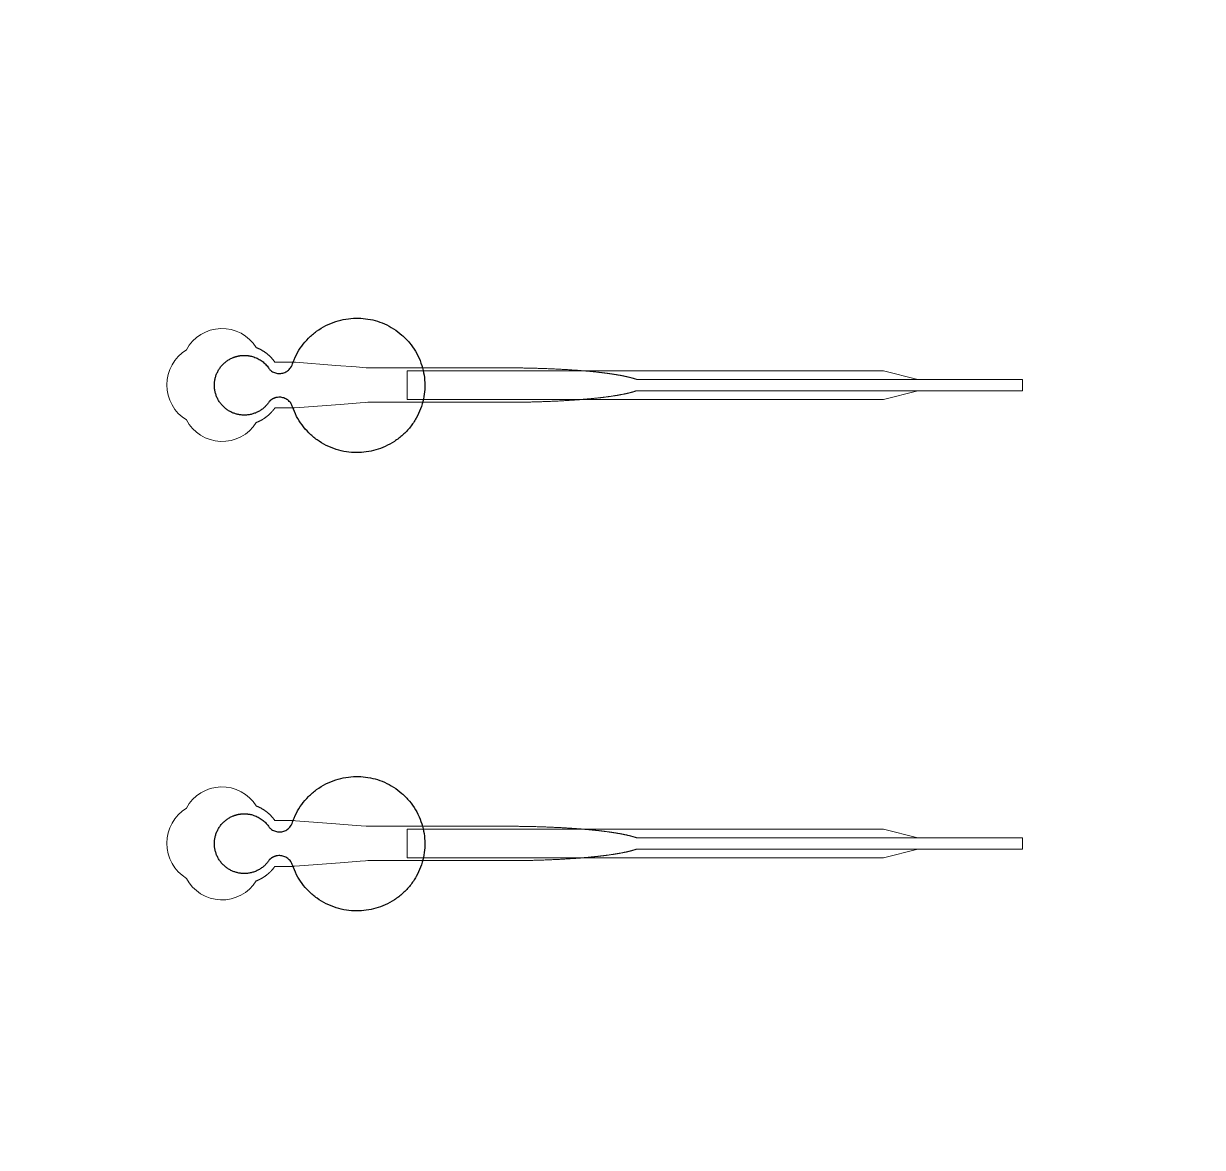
# Model space of a CAD drawing. Header units: inches. Extents: x -52997 to 52003, y -52254 to 52746.
# Drawn here: x -4 to 5140, y -1333 to 3570 of the extents above; entities that cross this region are included whole.
import ezdxf

# ---------------------------------------------------------------- set-up
doc = ezdxf.new("R2010")
doc.units = ezdxf.units.IN
doc.header["$MEASUREMENT"] = 0
doc.layers.add('1', color=1, linetype='Continuous')
doc.layers.add('2', color=140, linetype='Continuous', lineweight=0)
doc.layers.add('3', color=90, linetype='Continuous', lineweight=0)

msp = doc.modelspace()

# ---------------------------------------------------------------- linework, layer by layer
at = {"layer": '1'}
for points in [[(-16283.4, -47485.7), (0, -47485.7), (16283.4, -47485.7, 5.999107)], [(-16250, -47285.7), (0, -47285.7), (16250, -47285.7, 5.986812)], [(-13685.8, -45485.7), (0, -45485.7), (13685.8, -45485.7, 6.794322)]]:
    msp.add_lwpolyline(points, format="xyb", close=True, dxfattribs=at)
msp.add_circle((-497.2, 245.8), 52500, dxfattribs=at)
for points in [[(1067.9, 1921.4), (1090.1, 1944.5), (1121.8, 1939.3), (1153.4, 1934.1), (1167.1, 1905.1), (1242.5, 1664.2), (1494.5, 1701.9), (1746.5, 1739.6), (1746.6, 1991.7), (1746.8, 2243.9), (1494.8, 2281.8), (1242.8, 2319.7), (1167.1, 2078.9), (1153.9, 2050.4), (1123.1, 2044.7), (1092.2, 2038.9), (1069.6, 2060.7), (1018.3, 2144.1), (923.9, 2118), (829.5, 2091.9), (828.3, 1994), (827.1, 1896), (920.8, 1867.6), (1014.6, 1839.2), (1067.9, 1921.4)], [(1067.9, -78.6), (1090.1, -55.5), (1121.8, -60.7), (1153.4, -65.9), (1167.1, -94.9), (1242.5, -335.8), (1494.5, -298.1), (1746.5, -260.4), (1746.6, -8.3), (1746.8, 243.9), (1494.8, 281.8), (1242.8, 319.7), (1167.1, 78.9), (1153.9, 50.4), (1123.1, 44.7), (1092.2, 38.9), (1069.6, 60.7), (1018.3, 144.1), (923.9, 118), (829.5, 91.9), (828.3, -6), (827.1, -104), (920.8, -132.4), (1014.6, -160.8), (1067.9, -78.6)]]:
    msp.add_rational_spline(points, [1, 0.884783429184, 1, 0.884783429184, 1, 0.758252289935, 1, 0.758252289935, 1, 0.758252289935, 1, 0.758252289935, 1, 0.888941908896, 1, 0.888941908896, 1, 0.79946124759, 1, 0.79946124759, 1, 0.79946124759, 1, 0.79946124759, 1], degree=2, knots=[0, 0, 0, 0.969535, 0.969535, 1.939069, 1.939069, 3.359405, 3.359405, 4.779741, 4.779741, 6.200078, 6.200078, 7.620414, 7.620414, 8.571947, 8.571947, 9.52348, 9.52348, 10.812277, 10.812277, 12.101074, 12.101074, 13.389871, 13.389871, 14.678668, 14.678668, 14.678668], dxfattribs=at)
at = {"layer": '2'}
for points in [[(-16283.4, -47485.7), (0, -47485.7), (16283.4, -47485.7, 5.999107)], [(-16250, -47285.7), (0, -47285.7), (16250, -47285.7, 5.986812)], [(-13685.8, -45485.7), (0, -45485.7), (13685.8, -45485.7, 6.794322)], [(1010.7, 1829.6), (1011, 1829.7), (1011.9, 1830), (1012.7, 1830.3), (1013.6, 1830.7), (1014.4, 1831), (1015.3, 1831.4), (1016.1, 1831.7), (1017, 1832.1), (1017.8, 1832.5), (1018.7, 1832.8), (1019.5, 1833.2), (1020.4, 1833.6), (1021.2, 1834), (1022.1, 1834.4), (1022.9, 1834.8), (1023.8, 1835.2), (1024.7, 1835.6), (1025.5, 1836.1), (1026.4, 1836.5), (1027.2, 1836.9), (1028.1, 1837.4), (1028.9, 1837.8), (1029.8, 1838.3), (1030.7, 1838.7), (1031.5, 1839.2), (1032.4, 1839.7), (1033.2, 1840.1), (1034.1, 1840.6), (1034.9, 1841.1), (1035.8, 1841.6), (1036.6, 1842.1), (1037.5, 1842.6), (1038.4, 1843.1), (1039.2, 1843.6), (1040.1, 1844.2), (1040.9, 1844.7), (1041.7, 1845.2), (1042.6, 1845.8), (1043.4, 1846.3), (1044.3, 1846.9), (1045.1, 1847.4), (1046, 1848), (1046.8, 1848.6), (1047.6, 1849.1), (1048.5, 1849.7), (1049.3, 1850.3), (1050.1, 1850.9), (1050.9, 1851.5), (1051.8, 1852.1), (1052.6, 1852.7), (1053.4, 1853.3), (1054.2, 1853.9), (1055, 1854.5), (1055.8, 1855.2), (1056.6, 1855.8), (1057.4, 1856.4), (1058.2, 1857.1), (1059, 1857.7), (1059.8, 1858.3), (1060.6, 1859), (1061.4, 1859.6), (1062.2, 1860.3), (1062.9, 1861), (1063.7, 1861.6), (1064.5, 1862.3), (1065.2, 1863), (1066, 1863.7), (1066.8, 1864.3), (1067.5, 1865), (1068.3, 1865.7), (1069, 1866.4), (1069.7, 1867.1), (1070.5, 1867.8), (1071.2, 1868.5), (1071.9, 1869.2), (1072.7, 1869.9), (1073.4, 1870.7), (1074.1, 1871.4), (1074.8, 1872.1), (1075.5, 1872.8), (1076.2, 1873.6), (1076.9, 1874.3), (1077.6, 1875), (1078.2, 1875.7), (1078.9, 1876.5), (1079.6, 1877.2), (1080.2, 1878), (1080.9, 1878.7), (1081.5, 1879.5), (1082.2, 1880.2), (1082.8, 1881), (1083.5, 1881.7), (1084.1, 1882.5), (1084.7, 1883.2), (1085.3, 1884), (1085.9, 1884.7), (1086.5, 1885.5), (1087.1, 1886.3), (1087.7, 1887), (1088.3, 1887.8), (1088.9, 1888.6), (1089.5, 1889.3), (1090, 1890.1), (1090.6, 1890.9), (1091.1, 1891.6), (1091.7, 1892.4), (1092.2, 1893.2), (1135.8, 1893.2), (1157.6, 1893.2), (1168.5, 1893.2), (1171.2, 1893.2), (1172.6, 1893.2), (1172.6, 1893.2), (1172.6, 1893.2), (1172.7, 1893.2), (1172.7, 1893.2), (1172.7, 1893.2), (1172.8, 1893.2), (1173.1, 1893.2), (1173.8, 1893.3), (1175.2, 1893.4), (1177.9, 1893.6), (1200, 1895.3), (1376.7, 1908.8), (1465, 1915.6), (1487.1, 1917.3), (1498.1, 1918.1), (1498.5, 1918.2), (1498.5, 1918.2), (1498.6, 1918.2), (1498.6, 1918.2), (1498.7, 1918.2), (1499.1, 1918.2), (1759.6, 1918.2), (1765.9, 1918.2), (1778.4, 1918.2), (1878.9, 1918.2), (2080, 1918.2), (2092.5, 1918.2), (2098.8, 1918.2), (2102, 1918.2), (2103.5, 1918.2), (2103.9, 1918.2), (2104.1, 1918.2), (2104.2, 1918.2), (2104.3, 1918.2), (2104.3, 1918.2), (2104.3, 1918.2), (2104.9, 1918.2), (2109.5, 1918.2), (2114.1, 1918.2), (2118.7, 1918.2), (2123.3, 1918.2), (2128, 1918.2), (2132.6, 1918.3), (2137.3, 1918.3), (2142, 1918.3), (2146.7, 1918.4), (2151.4, 1918.4), (2156.1, 1918.4), (2160.8, 1918.5), (2165.5, 1918.6), (2170.3, 1918.6), (2175, 1918.7), (2179.8, 1918.8), (2184.6, 1918.8), (2189.3, 1918.9), (2194.1, 1919), (2198.9, 1919.1), (2203.7, 1919.2), (2208.5, 1919.3), (2213.3, 1919.4), (2218.1, 1919.5), (2222.9, 1919.7), (2227.8, 1919.8), (2232.6, 1919.9), (2237.4, 1920), (2242.2, 1920.2), (2247.1, 1920.3), (2251.9, 1920.5), (2256.7, 1920.6), (2261.6, 1920.8), (2266.4, 1921), (2271.2, 1921.1), (2276.1, 1921.3), (2280.9, 1921.5), (2285.7, 1921.7), (2290.5, 1921.9), (2295.4, 1922.1), (2300.2, 1922.3), (2305, 1922.5), (2309.8, 1922.7), (2314.6, 1922.9), (2319.4, 1923.2), (2324.2, 1923.4), (2328.9, 1923.6), (2333.7, 1923.9), (2338.5, 1924.1), (2343.2, 1924.4), (2348, 1924.6), (2352.7, 1924.9), (2357.4, 1925.2), (2362.1, 1925.4), (2366.8, 1925.7), (2371.5, 1926), (2376.2, 1926.3), (2380.8, 1926.6), (2385.5, 1926.9), (2390.1, 1927.2), (2394.7, 1927.5), (2399.3, 1927.9), (2403.8, 1928.2), (2406.1, 1928.4), (2408.4, 1928.5), (2410.7, 1928.7), (2412.9, 1928.9), (2415.2, 1929), (2417.5, 1929.2), (2419.7, 1929.4), (2421.9, 1929.5), (2424.2, 1929.7), (2426.4, 1929.9), (2428.7, 1930.1), (2430.9, 1930.3), (2433.1, 1930.4), (2435.3, 1930.6), (2437.5, 1930.8), (2439.7, 1931), (2441.9, 1931.2), (2444.1, 1931.4), (2446.3, 1931.5), (2448.5, 1931.7), (2450.7, 1931.9), (2452.8, 1932.1), (2455, 1932.3), (2457.2, 1932.5), (2459.3, 1932.7), (2461.4, 1932.9), (2463.6, 1933.1), (2465.7, 1933.3), (2467.8, 1933.5), (2470, 1933.7), (2472.1, 1933.9), (2474.2, 1934.1), (2476.3, 1934.3), (2478.4, 1934.5), (2480.5, 1934.7), (2482.5, 1934.9), (2484.6, 1935.2), (2486.7, 1935.4), (2488.7, 1935.6), (2490.8, 1935.8), (2492.8, 1936), (2494.8, 1936.2), (2496.9, 1936.5), (2498.9, 1936.7), (2500.9, 1936.9), (2502.9, 1937.1), (2504.9, 1937.3), (2506.9, 1937.6), (2508.9, 1937.8), (2510.8, 1938), (2512.8, 1938.2), (2514.8, 1938.5), (2516.7, 1938.7), (2518.7, 1938.9), (2520.6, 1939.2), (2522.5, 1939.4), (2524.4, 1939.6), (2526.3, 1939.9), (2528.2, 1940.1), (2530.1, 1940.3), (2532, 1940.6), (2533.9, 1940.8), (2535.7, 1941.1), (2537.6, 1941.3), (2539.5, 1941.5), (2541.3, 1941.8), (2543.1, 1942), (2544.9, 1942.3), (2546.8, 1942.5), (2548.6, 1942.8), (2550.4, 1943), (2552.1, 1943.3), (2553.9, 1943.5), (2555.7, 1943.8), (2557.4, 1944), (2559.2, 1944.3), (2560.9, 1944.5), (2562.7, 1944.8), (2564.4, 1945), (2566.1, 1945.3), (2567.8, 1945.5), (2569.5, 1945.8), (2571.2, 1946.1), (2572.8, 1946.3), (2574.5, 1946.6), (2576.1, 1946.8), (2577.8, 1947.1), (2579.4, 1947.4), (2581, 1947.6), (2582.7, 1947.9), (2584.3, 1948.2), (2585.9, 1948.4), (2587.4, 1948.7), (2589, 1949), (2590.6, 1949.2), (2592.1, 1949.5), (2593.7, 1949.8), (2595.2, 1950), (2596.7, 1950.3), (2598.2, 1950.6), (2599.7, 1950.9), (2601.2, 1951.1), (2602.7, 1951.4), (2604.2, 1951.7), (2605.6, 1952), (2607.1, 1952.2), (2608.5, 1952.5), (2610, 1952.8), (2611.4, 1953.1), (2612.8, 1953.4), (2614.2, 1953.6), (2615.6, 1953.9), (2617, 1954.2), (2618.3, 1954.5), (2619.7, 1954.8), (2621, 1955.1), (2622.4, 1955.3), (2623.7, 1955.6), (2625, 1955.9), (2626.3, 1956.2), (2627.6, 1956.5), (2628.9, 1956.8), (2630.1, 1957), (2631.4, 1957.3), (2632.6, 1957.6), (2633.9, 1957.9), (2635.1, 1958.2), (2636.3, 1958.5), (2637.5, 1958.8), (2638.7, 1959.1), (2639.9, 1959.4), (2641.1, 1959.7), (2642.2, 1959.9), (2643.4, 1960.2), (2644.5, 1960.5), (2645.6, 1960.8), (2646.7, 1961.1), (2647.8, 1961.4), (2648.9, 1961.7), (2650, 1962), (2651.1, 1962.3), (2652.2, 1962.6), (2653.2, 1962.9), (2654.2, 1963.2), (2655.3, 1963.5), (2656.3, 1963.8), (2657.3, 1964.1), (2658.3, 1964.4), (2659.3, 1964.7), (2660.2, 1965), (2661.2, 1965.3), (2662.2, 1965.6), (2663.1, 1965.9), (2664, 1966.2), (2664.9, 1966.5), (2665.8, 1966.8), (2666.7, 1967.1), (2667.6, 1967.4), (2668.5, 1967.7), (2669.9, 1968.1), (4355.5, 1968), (4355.5, 2018.2), (2670, 2018.2), (2669.7, 2018.3), (2668.8, 2018.6), (2668, 2018.9), (2667.1, 2019.2), (2666.2, 2019.5), (2665.3, 2019.8), (2664.4, 2020.1), (2663.4, 2020.4), (2662.5, 2020.7), (2661.6, 2021), (2660.6, 2021.3), (2659.6, 2021.6), (2658.6, 2021.9), (2657.6, 2022.2), (2656.6, 2022.5), (2655.6, 2022.8), (2654.6, 2023.1), (2653.6, 2023.4), (2652.5, 2023.7), (2651.5, 2023.9), (2650.4, 2024.2), (2649.3, 2024.5), (2648.2, 2024.8), (2647.1, 2025.1), (2646, 2025.4), (2644.9, 2025.7), (2643.7, 2026), (2642.6, 2026.3), (2641.4, 2026.6), (2640.2, 2026.9), (2639.1, 2027.2), (2637.9, 2027.5), (2636.7, 2027.8), (2635.4, 2028.1), (2634.2, 2028.3), (2633, 2028.6), (2631.7, 2028.9), (2630.5, 2029.2), (2629.2, 2029.5), (2627.9, 2029.8), (2626.6, 2030.1), (2625.3, 2030.4), (2624, 2030.6), (2622.7, 2030.9), (2621.4, 2031.2), (2620, 2031.5), (2618.7, 2031.8), (2617.3, 2032.1), (2615.9, 2032.3), (2614.5, 2032.6), (2613.1, 2032.9), (2611.7, 2033.2), (2610.3, 2033.5), (2608.9, 2033.7), (2607.5, 2034), (2606, 2034.3), (2604.5, 2034.6), (2603.1, 2034.9), (2601.6, 2035.1), (2600.1, 2035.4), (2598.6, 2035.7), (2597.1, 2036), (2595.6, 2036.2), (2594, 2036.5), (2592.5, 2036.8), (2590.9, 2037), (2589.4, 2037.3), (2587.8, 2037.6), (2586.2, 2037.8), (2584.6, 2038.1), (2583, 2038.4), (2581.4, 2038.6), (2579.8, 2038.9), (2578.1, 2039.2), (2576.5, 2039.4), (2574.8, 2039.7), (2573.2, 2040), (2571.5, 2040.2), (2569.8, 2040.5), (2568.1, 2040.7), (2566.4, 2041), (2564.7, 2041.3), (2563, 2041.5), (2561.3, 2041.8), (2559.5, 2042), (2557.8, 2042.3), (2556, 2042.5), (2554.3, 2042.8), (2552.5, 2043), (2550.7, 2043.3), (2548.9, 2043.5), (2547.1, 2043.8), (2545.3, 2044), (2543.5, 2044.3), (2541.7, 2044.5), (2539.8, 2044.8), (2538, 2045), (2536.1, 2045.2), (2534.3, 2045.5), (2532.4, 2045.7), (2530.5, 2046), (2528.6, 2046.2), (2526.7, 2046.4), (2524.8, 2046.7), (2522.9, 2046.9), (2521, 2047.1), (2519, 2047.4), (2517.1, 2047.6), (2515.2, 2047.8), (2513.2, 2048.1), (2511.2, 2048.3), (2509.3, 2048.5), (2507.3, 2048.7), (2505.3, 2049), (2503.3, 2049.2), (2501.3, 2049.4), (2499.3, 2049.6), (2497.3, 2049.8), (2495.3, 2050.1), (2493.2, 2050.3), (2491.2, 2050.5), (2489.2, 2050.7), (2487.1, 2050.9), (2485, 2051.1), (2483, 2051.3), (2480.9, 2051.6), (2478.8, 2051.8), (2476.7, 2052), (2474.6, 2052.2), (2472.5, 2052.4), (2470.4, 2052.6), (2468.3, 2052.8), (2466.2, 2053), (2464.1, 2053.2), (2461.9, 2053.4), (2459.8, 2053.6), (2457.6, 2053.8), (2455.5, 2054), (2453.3, 2054.2), (2451.2, 2054.4), (2449, 2054.6), (2446.8, 2054.7), (2444.6, 2054.9), (2442.5, 2055.1), (2440.3, 2055.3), (2438.1, 2055.5), (2435.9, 2055.7), (2433.7, 2055.9), (2431.4, 2056), (2429.2, 2056.2), (2427, 2056.4), (2424.8, 2056.6), (2422.5, 2056.8), (2420.3, 2056.9), (2418, 2057.1), (2415.8, 2057.3), (2413.5, 2057.4), (2411.3, 2057.6), (2409, 2057.8), (2406.7, 2057.9), (2402.2, 2058.3), (2397.6, 2058.6), (2393, 2058.9), (2388.4, 2059.2), (2383.8, 2059.5), (2379.2, 2059.8), (2374.5, 2060.1), (2369.9, 2060.4), (2365.2, 2060.7), (2360.5, 2061), (2355.8, 2061.3), (2351.1, 2061.5), (2346.4, 2061.8), (2341.7, 2062.1), (2336.9, 2062.3), (2332.2, 2062.5), (2327.4, 2062.8), (2322.7, 2063), (2317.9, 2063.3), (2313.1, 2063.5), (2308.4, 2063.7), (2303.6, 2063.9), (2298.8, 2064.1), (2294, 2064.3), (2289.2, 2064.5), (2284.4, 2064.7), (2279.6, 2064.9), (2274.8, 2065.1), (2270, 2065.3), (2265.2, 2065.4), (2260.3, 2065.6), (2255.5, 2065.7), (2250.7, 2065.9), (2245.9, 2066.1), (2241.1, 2066.2), (2236.3, 2066.3), (2231.5, 2066.5), (2226.7, 2066.6), (2221.9, 2066.7), (2217.1, 2066.8), (2212.3, 2066.9), (2207.6, 2067.1), (2202.8, 2067.2), (2198, 2067.2), (2193.3, 2067.3), (2188.5, 2067.4), (2183.8, 2067.5), (2179, 2067.6), (2174.3, 2067.7), (2169.6, 2067.7), (2164.9, 2067.8), (2160.2, 2067.8), (2155.5, 2067.9), (2150.8, 2067.9), (2146.1, 2068), (2141.5, 2068), (2136.8, 2068.1), (2132.2, 2068.1), (2127.6, 2068.1), (2123, 2068.1), (2118.4, 2068.1), (2116.1, 2068.2), (2115.5, 2068.2), (2115.2, 2068.2), (2115.1, 2068.2), (2114.9, 2068.2), (2113.3, 2068.2), (2106.9, 2068.2), (2094.2, 2068.2), (2043.2, 2068.2), (1839.2, 2068.2), (1788.2, 2068.2), (1762.7, 2068.2), (1756.4, 2068.2), (1754.8, 2068.2), (1499, 2068.2), (1498.6, 2068.2), (1498.6, 2068.2), (1498.5, 2068.2), (1498.5, 2068.2), (1498.4, 2068.2), (1498.1, 2068.2), (1496.7, 2068.3), (1491.2, 2068.7), (1447, 2072.1), (1358.7, 2078.9), (1182, 2092.4), (1176.5, 2092.9), (1173.8, 2093.1), (1173.1, 2093.1), (1172.7, 2093.2), (1172.7, 2093.2), (1172.7, 2093.2), (1172.7, 2093.2), (1172.6, 2093.2), (1172.6, 2093.2), (1172.6, 2093.2), (1172.2, 2093.2), (1169.5, 2093.2), (1164.1, 2093.2), (1153.2, 2093.2), (1131.4, 2093.2), (1109.6, 2093.2), (1098.7, 2093.2), (1093.2, 2093.2), (1092.6, 2093.2), (1092.4, 2093.2), (1092.3, 2093.2), (1092.3, 2093.2), (1092.2, 2093.2), (1092.2, 2093.2), (1092.2, 2093.2), (1091.8, 2093.8), (1091, 2094.9), (1090.2, 2096), (1089.4, 2097.1), (1088.6, 2098.2), (1087.7, 2099.4), (1086.8, 2100.5), (1086, 2101.6), (1085.1, 2102.7), (1084.2, 2103.8), (1083.3, 2104.9), (1082.3, 2106), (1081.4, 2107.1), (1080.4, 2108.2), (1079.5, 2109.3), (1078.5, 2110.4), (1077.5, 2111.5), (1076.5, 2112.5), (1075.5, 2113.6), (1074.5, 2114.7), (1073.4, 2115.7), (1072.4, 2116.8), (1071.3, 2117.8), (1070.2, 2118.9), (1069.2, 2119.9), (1068.1, 2121), (1066.9, 2122), (1065.8, 2123), (1064.7, 2124), (1063.5, 2125), (1062.4, 2126), (1061.2, 2127), (1060, 2128), (1058.9, 2129), (1057.7, 2129.9), (1056.4, 2130.9), (1055.2, 2131.8), (1054, 2132.8), (1052.8, 2133.7), (1051.5, 2134.6), (1050.2, 2135.5), (1049, 2136.4), (1047.7, 2137.3), (1046.4, 2138.2), (1045.1, 2139), (1043.8, 2139.9), (1042.5, 2140.7), (1041.2, 2141.6), (1039.9, 2142.4), (1038.5, 2143.2), (1037.2, 2144), (1035.8, 2144.8), (1034.5, 2145.6), (1033.1, 2146.4), (1031.7, 2147.1), (1030.4, 2147.9), (1029, 2148.6), (1027.6, 2149.3), (1026.2, 2150), (1024.8, 2150.7), (1023.4, 2151.4), (1022, 2152), (1020.6, 2152.7), (1019.1, 2153.3), (1017.7, 2153.9), (1016.3, 2154.5), (1014.9, 2155.1), (1013.4, 2155.7), (1012, 2156.3), (1010.8, 2156.8, 0.576044), (706.2, 2147.4, 0.560065), (706.2, 1840.9, 0.578435)], [(1010.7, -170.4), (1011, -170.3), (1011.9, -170), (1012.7, -169.7), (1013.6, -169.3), (1014.4, -169), (1015.3, -168.6), (1016.1, -168.3), (1017, -167.9), (1017.8, -167.5), (1018.7, -167.2), (1019.5, -166.8), (1020.4, -166.4), (1021.2, -166), (1022.1, -165.6), (1022.9, -165.2), (1023.8, -164.8), (1024.7, -164.4), (1025.5, -163.9), (1026.4, -163.5), (1027.2, -163.1), (1028.1, -162.6), (1028.9, -162.2), (1029.8, -161.7), (1030.7, -161.3), (1031.5, -160.8), (1032.4, -160.3), (1033.2, -159.9), (1034.1, -159.4), (1034.9, -158.9), (1035.8, -158.4), (1036.6, -157.9), (1037.5, -157.4), (1038.4, -156.9), (1039.2, -156.4), (1040.1, -155.8), (1040.9, -155.3), (1041.7, -154.8), (1042.6, -154.2), (1043.4, -153.7), (1044.3, -153.1), (1045.1, -152.6), (1046, -152), (1046.8, -151.4), (1047.6, -150.9), (1048.5, -150.3), (1049.3, -149.7), (1050.1, -149.1), (1050.9, -148.5), (1051.8, -147.9), (1052.6, -147.3), (1053.4, -146.7), (1054.2, -146.1), (1055, -145.5), (1055.8, -144.8), (1056.6, -144.2), (1057.4, -143.6), (1058.2, -142.9), (1059, -142.3), (1059.8, -141.7), (1060.6, -141), (1061.4, -140.4), (1062.2, -139.7), (1062.9, -139), (1063.7, -138.4), (1064.5, -137.7), (1065.2, -137), (1066, -136.3), (1066.8, -135.7), (1067.5, -135), (1068.3, -134.3), (1069, -133.6), (1069.7, -132.9), (1070.5, -132.2), (1071.2, -131.5), (1071.9, -130.8), (1072.7, -130.1), (1073.4, -129.3), (1074.1, -128.6), (1074.8, -127.9), (1075.5, -127.2), (1076.2, -126.4), (1076.9, -125.7), (1077.6, -125), (1078.2, -124.3), (1078.9, -123.5), (1079.6, -122.8), (1080.2, -122), (1080.9, -121.3), (1081.5, -120.5), (1082.2, -119.8), (1082.8, -119), (1083.5, -118.3), (1084.1, -117.5), (1084.7, -116.8), (1085.3, -116), (1085.9, -115.3), (1086.5, -114.5), (1087.1, -113.7), (1087.7, -113), (1088.3, -112.2), (1088.9, -111.4), (1089.5, -110.7), (1090, -109.9), (1090.6, -109.1), (1091.1, -108.4), (1091.7, -107.6), (1092.2, -106.8), (1135.8, -106.8), (1157.6, -106.8), (1168.5, -106.8), (1171.2, -106.8), (1172.6, -106.8), (1172.6, -106.8), (1172.6, -106.8), (1172.7, -106.8), (1172.7, -106.8), (1172.7, -106.8), (1172.8, -106.8), (1173.1, -106.8), (1173.8, -106.7), (1175.2, -106.6), (1177.9, -106.4), (1200, -104.7), (1376.7, -91.2), (1465, -84.4), (1487.1, -82.7), (1498.1, -81.9), (1498.5, -81.8), (1498.5, -81.8), (1498.6, -81.8), (1498.6, -81.8), (1498.7, -81.8), (1499.1, -81.8), (1759.6, -81.8), (1765.9, -81.8), (1778.4, -81.8), (1878.9, -81.8), (2080, -81.8), (2092.5, -81.8), (2098.8, -81.8), (2102, -81.8), (2103.5, -81.8), (2103.9, -81.8), (2104.1, -81.8), (2104.2, -81.8), (2104.3, -81.8), (2104.3, -81.8), (2104.3, -81.8), (2104.9, -81.8), (2109.5, -81.8), (2114.1, -81.8), (2118.7, -81.8), (2123.3, -81.8), (2128, -81.8), (2132.6, -81.7), (2137.3, -81.7), (2142, -81.7), (2146.7, -81.6), (2151.4, -81.6), (2156.1, -81.6), (2160.8, -81.5), (2165.5, -81.4), (2170.3, -81.4), (2175, -81.3), (2179.8, -81.2), (2184.6, -81.2), (2189.3, -81.1), (2194.1, -81), (2198.9, -80.9), (2203.7, -80.8), (2208.5, -80.7), (2213.3, -80.6), (2218.1, -80.5), (2222.9, -80.3), (2227.8, -80.2), (2232.6, -80.1), (2237.4, -80), (2242.2, -79.8), (2247.1, -79.7), (2251.9, -79.5), (2256.7, -79.4), (2261.6, -79.2), (2266.4, -79), (2271.2, -78.9), (2276.1, -78.7), (2280.9, -78.5), (2285.7, -78.3), (2290.5, -78.1), (2295.4, -77.9), (2300.2, -77.7), (2305, -77.5), (2309.8, -77.3), (2314.6, -77.1), (2319.4, -76.8), (2324.2, -76.6), (2328.9, -76.4), (2333.7, -76.1), (2338.5, -75.9), (2343.2, -75.6), (2348, -75.4), (2352.7, -75.1), (2357.4, -74.8), (2362.1, -74.6), (2366.8, -74.3), (2371.5, -74), (2376.2, -73.7), (2380.8, -73.4), (2385.5, -73.1), (2390.1, -72.8), (2394.7, -72.5), (2399.3, -72.1), (2403.8, -71.8), (2406.1, -71.6), (2408.4, -71.5), (2410.7, -71.3), (2412.9, -71.1), (2415.2, -71), (2417.5, -70.8), (2419.7, -70.6), (2421.9, -70.5), (2424.2, -70.3), (2426.4, -70.1), (2428.7, -69.9), (2430.9, -69.7), (2433.1, -69.6), (2435.3, -69.4), (2437.5, -69.2), (2439.7, -69), (2441.9, -68.8), (2444.1, -68.6), (2446.3, -68.5), (2448.5, -68.3), (2450.7, -68.1), (2452.8, -67.9), (2455, -67.7), (2457.2, -67.5), (2459.3, -67.3), (2461.4, -67.1), (2463.6, -66.9), (2465.7, -66.7), (2467.8, -66.5), (2470, -66.3), (2472.1, -66.1), (2474.2, -65.9), (2476.3, -65.7), (2478.4, -65.5), (2480.5, -65.3), (2482.5, -65.1), (2484.6, -64.8), (2486.7, -64.6), (2488.7, -64.4), (2490.8, -64.2), (2492.8, -64), (2494.8, -63.8), (2496.9, -63.5), (2498.9, -63.3), (2500.9, -63.1), (2502.9, -62.9), (2504.9, -62.7), (2506.9, -62.4), (2508.9, -62.2), (2510.8, -62), (2512.8, -61.8), (2514.8, -61.5), (2516.7, -61.3), (2518.7, -61.1), (2520.6, -60.8), (2522.5, -60.6), (2524.4, -60.4), (2526.3, -60.1), (2528.2, -59.9), (2530.1, -59.7), (2532, -59.4), (2533.9, -59.2), (2535.7, -58.9), (2537.6, -58.7), (2539.5, -58.5), (2541.3, -58.2), (2543.1, -58), (2544.9, -57.7), (2546.8, -57.5), (2548.6, -57.2), (2550.4, -57), (2552.1, -56.7), (2553.9, -56.5), (2555.7, -56.2), (2557.4, -56), (2559.2, -55.7), (2560.9, -55.5), (2562.7, -55.2), (2564.4, -55), (2566.1, -54.7), (2567.8, -54.5), (2569.5, -54.2), (2571.2, -53.9), (2572.8, -53.7), (2574.5, -53.4), (2576.1, -53.2), (2577.8, -52.9), (2579.4, -52.6), (2581, -52.4), (2582.7, -52.1), (2584.3, -51.8), (2585.9, -51.6), (2587.4, -51.3), (2589, -51), (2590.6, -50.8), (2592.1, -50.5), (2593.7, -50.2), (2595.2, -50), (2596.7, -49.7), (2598.2, -49.4), (2599.7, -49.1), (2601.2, -48.9), (2602.7, -48.6), (2604.2, -48.3), (2605.6, -48), (2607.1, -47.8), (2608.5, -47.5), (2610, -47.2), (2611.4, -46.9), (2612.8, -46.6), (2614.2, -46.4), (2615.6, -46.1), (2617, -45.8), (2618.3, -45.5), (2619.7, -45.2), (2621, -44.9), (2622.4, -44.7), (2623.7, -44.4), (2625, -44.1), (2626.3, -43.8), (2627.6, -43.5), (2628.9, -43.2), (2630.1, -43), (2631.4, -42.7), (2632.6, -42.4), (2633.9, -42.1), (2635.1, -41.8), (2636.3, -41.5), (2637.5, -41.2), (2638.7, -40.9), (2639.9, -40.6), (2641.1, -40.3), (2642.2, -40.1), (2643.4, -39.8), (2644.5, -39.5), (2645.6, -39.2), (2646.7, -38.9), (2647.8, -38.6), (2648.9, -38.3), (2650, -38), (2651.1, -37.7), (2652.2, -37.4), (2653.2, -37.1), (2654.2, -36.8), (2655.3, -36.5), (2656.3, -36.2), (2657.3, -35.9), (2658.3, -35.6), (2659.3, -35.3), (2660.2, -35), (2661.2, -34.7), (2662.2, -34.4), (2663.1, -34.1), (2664, -33.8), (2664.9, -33.5), (2665.8, -33.2), (2666.7, -32.9), (2667.6, -32.6), (2668.5, -32.3), (2669.9, -31.9), (4355.5, -32), (4355.5, 18.2), (2670, 18.2), (2669.7, 18.3), (2668.8, 18.6), (2668, 18.9), (2667.1, 19.2), (2666.2, 19.5), (2665.3, 19.8), (2664.4, 20.1), (2663.4, 20.4), (2662.5, 20.7), (2661.6, 21), (2660.6, 21.3), (2659.6, 21.6), (2658.6, 21.9), (2657.6, 22.2), (2656.6, 22.5), (2655.6, 22.8), (2654.6, 23.1), (2653.6, 23.4), (2652.5, 23.7), (2651.5, 23.9), (2650.4, 24.2), (2649.3, 24.5), (2648.2, 24.8), (2647.1, 25.1), (2646, 25.4), (2644.9, 25.7), (2643.7, 26), (2642.6, 26.3), (2641.4, 26.6), (2640.2, 26.9), (2639.1, 27.2), (2637.9, 27.5), (2636.7, 27.8), (2635.4, 28.1), (2634.2, 28.3), (2633, 28.6), (2631.7, 28.9), (2630.5, 29.2), (2629.2, 29.5), (2627.9, 29.8), (2626.6, 30.1), (2625.3, 30.4), (2624, 30.6), (2622.7, 30.9), (2621.4, 31.2), (2620, 31.5), (2618.7, 31.8), (2617.3, 32.1), (2615.9, 32.3), (2614.5, 32.6), (2613.1, 32.9), (2611.7, 33.2), (2610.3, 33.5), (2608.9, 33.7), (2607.5, 34), (2606, 34.3), (2604.5, 34.6), (2603.1, 34.9), (2601.6, 35.1), (2600.1, 35.4), (2598.6, 35.7), (2597.1, 36), (2595.6, 36.2), (2594, 36.5), (2592.5, 36.8), (2590.9, 37), (2589.4, 37.3), (2587.8, 37.6), (2586.2, 37.8), (2584.6, 38.1), (2583, 38.4), (2581.4, 38.6), (2579.8, 38.9), (2578.1, 39.2), (2576.5, 39.4), (2574.8, 39.7), (2573.2, 40), (2571.5, 40.2), (2569.8, 40.5), (2568.1, 40.7), (2566.4, 41), (2564.7, 41.3), (2563, 41.5), (2561.3, 41.8), (2559.5, 42), (2557.8, 42.3), (2556, 42.5), (2554.3, 42.8), (2552.5, 43), (2550.7, 43.3), (2548.9, 43.5), (2547.1, 43.8), (2545.3, 44), (2543.5, 44.3), (2541.7, 44.5), (2539.8, 44.8), (2538, 45), (2536.1, 45.2), (2534.3, 45.5), (2532.4, 45.7), (2530.5, 46), (2528.6, 46.2), (2526.7, 46.4), (2524.8, 46.7), (2522.9, 46.9), (2521, 47.1), (2519, 47.4), (2517.1, 47.6), (2515.2, 47.8), (2513.2, 48.1), (2511.2, 48.3), (2509.3, 48.5), (2507.3, 48.7), (2505.3, 49), (2503.3, 49.2), (2501.3, 49.4), (2499.3, 49.6), (2497.3, 49.8), (2495.3, 50.1), (2493.2, 50.3), (2491.2, 50.5), (2489.2, 50.7), (2487.1, 50.9), (2485, 51.1), (2483, 51.3), (2480.9, 51.6), (2478.8, 51.8), (2476.7, 52), (2474.6, 52.2), (2472.5, 52.4), (2470.4, 52.6), (2468.3, 52.8), (2466.2, 53), (2464.1, 53.2), (2461.9, 53.4), (2459.8, 53.6), (2457.6, 53.8), (2455.5, 54), (2453.3, 54.2), (2451.2, 54.4), (2449, 54.6), (2446.8, 54.7), (2444.6, 54.9), (2442.5, 55.1), (2440.3, 55.3), (2438.1, 55.5), (2435.9, 55.7), (2433.7, 55.9), (2431.4, 56), (2429.2, 56.2), (2427, 56.4), (2424.8, 56.6), (2422.5, 56.8), (2420.3, 56.9), (2418, 57.1), (2415.8, 57.3), (2413.5, 57.4), (2411.3, 57.6), (2409, 57.8), (2406.7, 57.9), (2402.2, 58.3), (2397.6, 58.6), (2393, 58.9), (2388.4, 59.2), (2383.8, 59.5), (2379.2, 59.8), (2374.5, 60.1), (2369.9, 60.4), (2365.2, 60.7), (2360.5, 61), (2355.8, 61.3), (2351.1, 61.5), (2346.4, 61.8), (2341.7, 62.1), (2336.9, 62.3), (2332.2, 62.5), (2327.4, 62.8), (2322.7, 63), (2317.9, 63.3), (2313.1, 63.5), (2308.4, 63.7), (2303.6, 63.9), (2298.8, 64.1), (2294, 64.3), (2289.2, 64.5), (2284.4, 64.7), (2279.6, 64.9), (2274.8, 65.1), (2270, 65.3), (2265.2, 65.4), (2260.3, 65.6), (2255.5, 65.7), (2250.7, 65.9), (2245.9, 66.1), (2241.1, 66.2), (2236.3, 66.3), (2231.5, 66.5), (2226.7, 66.6), (2221.9, 66.7), (2217.1, 66.8), (2212.3, 66.9), (2207.6, 67.1), (2202.8, 67.2), (2198, 67.2), (2193.3, 67.3), (2188.5, 67.4), (2183.8, 67.5), (2179, 67.6), (2174.3, 67.7), (2169.6, 67.7), (2164.9, 67.8), (2160.2, 67.8), (2155.5, 67.9), (2150.8, 67.9), (2146.1, 68), (2141.5, 68), (2136.8, 68.1), (2132.2, 68.1), (2127.6, 68.1), (2123, 68.1), (2118.4, 68.1), (2116.1, 68.2), (2115.5, 68.2), (2115.2, 68.2), (2115.1, 68.2), (2114.9, 68.2), (2113.3, 68.2), (2106.9, 68.2), (2094.2, 68.2), (2043.2, 68.2), (1839.2, 68.2), (1788.2, 68.2), (1762.7, 68.2), (1756.4, 68.2), (1754.8, 68.2), (1499, 68.2), (1498.6, 68.2), (1498.6, 68.2), (1498.5, 68.2), (1498.5, 68.2), (1498.4, 68.2), (1498.1, 68.2), (1496.7, 68.3), (1491.2, 68.7), (1447, 72.1), (1358.7, 78.9), (1182, 92.4), (1176.5, 92.9), (1173.8, 93.1), (1173.1, 93.1), (1172.7, 93.2), (1172.7, 93.2), (1172.7, 93.2), (1172.7, 93.2), (1172.6, 93.2), (1172.6, 93.2), (1172.6, 93.2), (1172.2, 93.2), (1169.5, 93.2), (1164.1, 93.2), (1153.2, 93.2), (1131.4, 93.2), (1109.6, 93.2), (1098.7, 93.2), (1093.2, 93.2), (1092.6, 93.2), (1092.4, 93.2), (1092.3, 93.2), (1092.3, 93.2), (1092.2, 93.2), (1092.2, 93.2), (1092.2, 93.2), (1091.8, 93.8), (1091, 94.9), (1090.2, 96), (1089.4, 97.1), (1088.6, 98.2), (1087.7, 99.4), (1086.8, 100.5), (1086, 101.6), (1085.1, 102.7), (1084.2, 103.8), (1083.3, 104.9), (1082.3, 106), (1081.4, 107.1), (1080.4, 108.2), (1079.5, 109.3), (1078.5, 110.4), (1077.5, 111.5), (1076.5, 112.5), (1075.5, 113.6), (1074.5, 114.7), (1073.4, 115.7), (1072.4, 116.8), (1071.3, 117.8), (1070.2, 118.9), (1069.2, 119.9), (1068.1, 121), (1066.9, 122), (1065.8, 123), (1064.7, 124), (1063.5, 125), (1062.4, 126), (1061.2, 127), (1060, 128), (1058.9, 129), (1057.7, 129.9), (1056.4, 130.9), (1055.2, 131.8), (1054, 132.8), (1052.8, 133.7), (1051.5, 134.6), (1050.2, 135.5), (1049, 136.4), (1047.7, 137.3), (1046.4, 138.2), (1045.1, 139), (1043.8, 139.9), (1042.5, 140.7), (1041.2, 141.6), (1039.9, 142.4), (1038.5, 143.2), (1037.2, 144), (1035.8, 144.8), (1034.5, 145.6), (1033.1, 146.4), (1031.7, 147.1), (1030.4, 147.9), (1029, 148.6), (1027.6, 149.3), (1026.2, 150), (1024.8, 150.7), (1023.4, 151.4), (1022, 152), (1020.6, 152.7), (1019.1, 153.3), (1017.7, 153.9), (1016.3, 154.5), (1014.9, 155.1), (1013.4, 155.7), (1012, 156.3), (1010.8, 156.8, 0.576044), (706.2, 147.4, 0.560065), (706.2, -159.1, 0.578435)]]:
    msp.add_lwpolyline(points, format="xyb", close=True, dxfattribs=at)
for points in [[(1754.9, 1918.2), (1756.4, 1918.2), (1759.6, 1918.2)], [(1754.9, -81.8), (1756.4, -81.8), (1759.6, -81.8)]]:
    msp.add_lwpolyline(points, dxfattribs=at)
msp.add_circle((-497.2, 245.8), 52500, dxfattribs=at)
at = {"layer": '3'}
for points in [[(-16283.4, -47485.7), (0, -47485.7), (16283.4, -47485.7, 5.999107)], [(-16283.4, -47485.7), (0, -47485.7), (16283.4, -47485.7, 5.999107)], [(-16250, -47285.7), (0, -47285.7), (16250, -47285.7, 5.986812)], [(-16250, -47285.7), (0, -47285.7), (16250, -47285.7, 5.986812)], [(-13685.8, -45485.7), (0, -45485.7), (13685.8, -45485.7, 6.794322)], [(-13685.8, -45485.7), (0, -45485.7), (13685.8, -45485.7, 6.794322)]]:
    msp.add_lwpolyline(points, format="xyb", close=True, dxfattribs=at)
for points in [[(1669.1, 2055.7), (3748.6, 2055.7), (3898.6, 2018.2), (4355.5, 2018.2), (4355.5, 1968.2), (3898.6, 1968.2), (3748.6, 1930.7), (1669.1, 1930.7)], [(1669.1, 55.7), (3748.6, 55.7), (3898.6, 18.2), (4355.5, 18.2), (4355.5, -31.8), (3898.6, -31.8), (3748.6, -69.3), (1669.1, -69.3)]]:
    msp.add_lwpolyline(points, close=True, dxfattribs=at)
msp.add_circle((-497.2, 245.8), 52500, dxfattribs=at)
msp.add_circle((-497.2, 245.8), 52500, dxfattribs=at)

doc.saveas('drawing.dxf')
